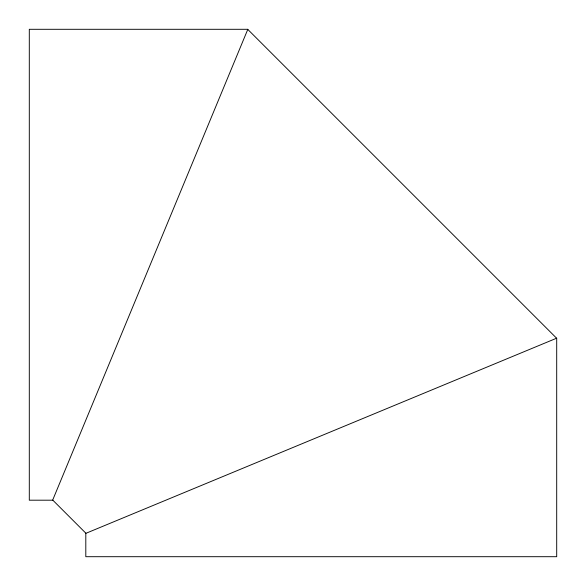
<?xml version="1.0" encoding="UTF-8"?>
<svg xmlns="http://www.w3.org/2000/svg" width="586" height="586" viewBox="0 0 586 586"><rect width="100%" height="100%" fill="white"/><g stroke="black" fill="none" stroke-linecap="round" stroke-linejoin="round"><path stroke-width="0.88" d="M247.827 29.3L52.696 500.048L85.952 533.304L556.7 338.173M247.673 29.3L29.3 29.3L29.3 500.195L52.843 500.195M247.827 29.447L556.553 338.173M556.7 338.327L556.7 556.7L85.805 556.7L85.805 533.157"/></g></svg>
